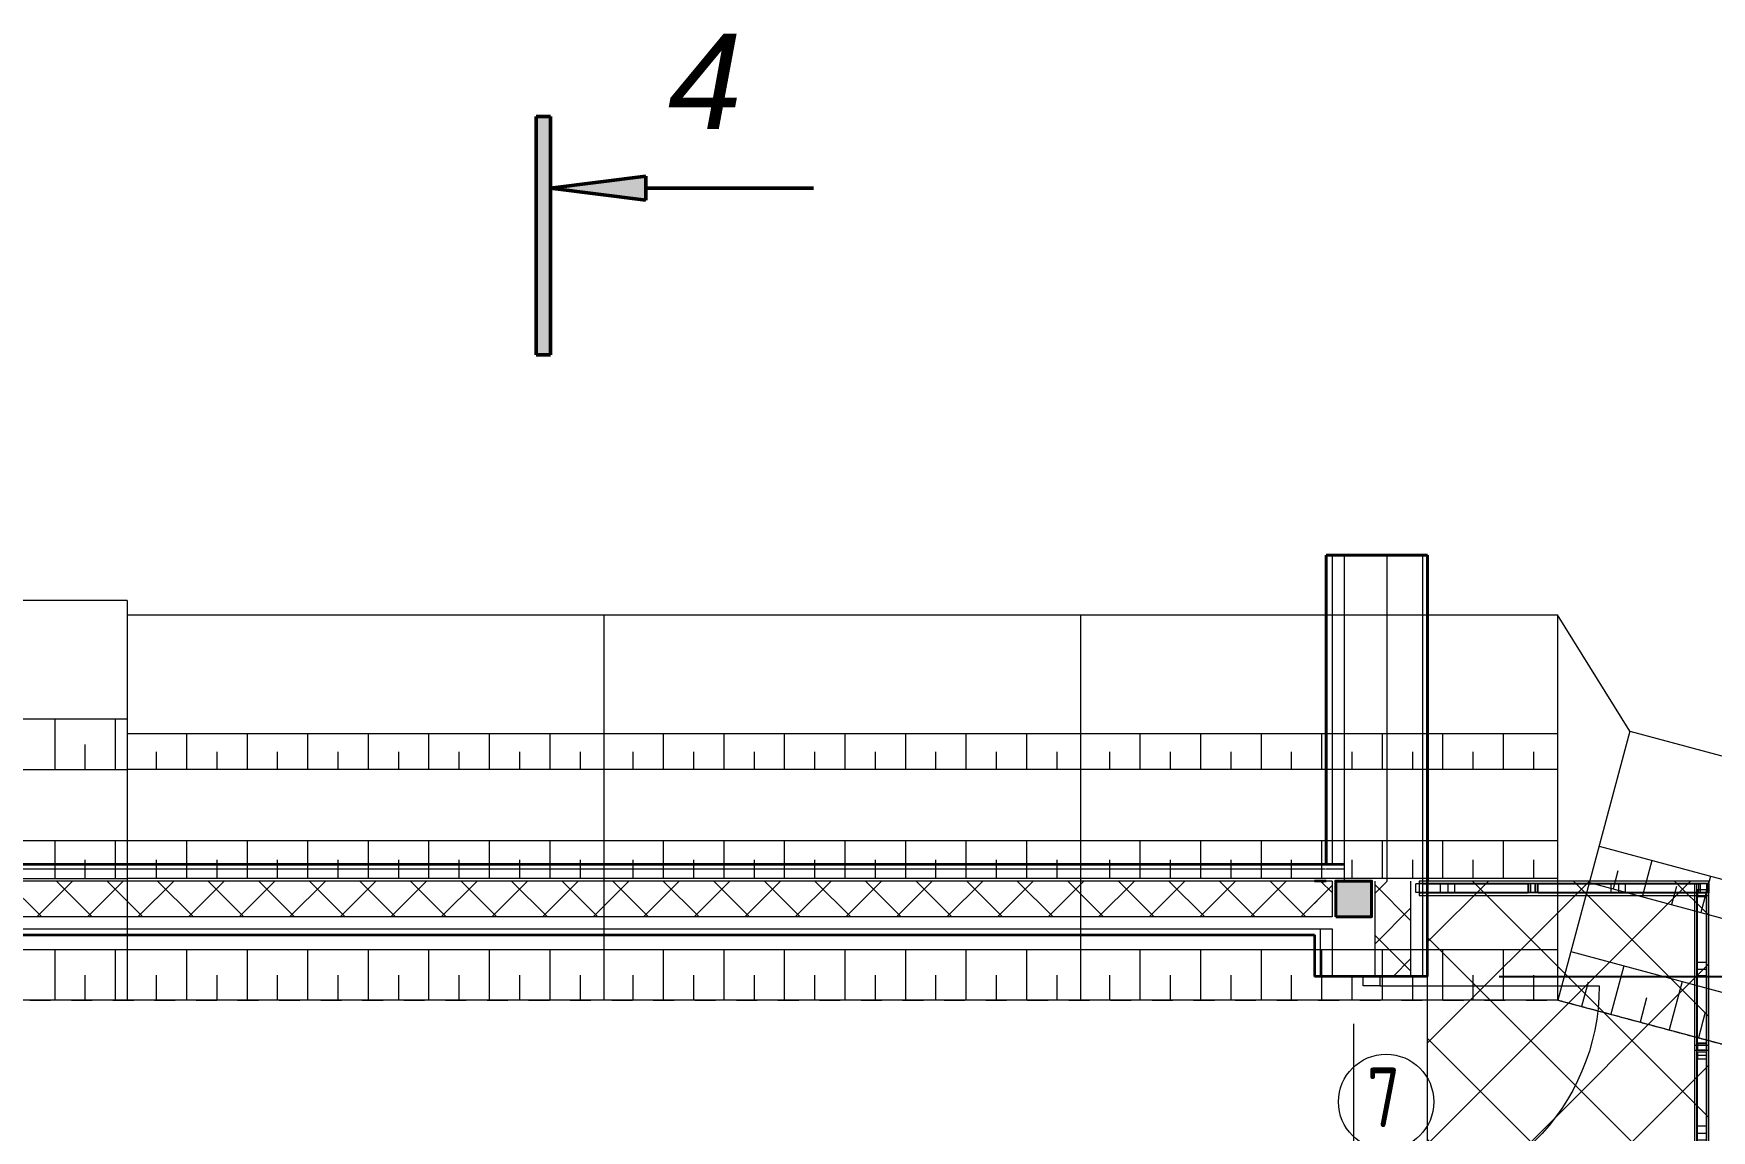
# Model space of a CAD drawing. Header units: millimetres. Extents: x -60256 to 201272, y 21388 to 77592.
# Drawn here: x 16841 to 23880, y 72809 to 77412 of the extents above; entities that cross this region are included whole.
import ezdxf
from ezdxf.enums import TextEntityAlignment as Align

# ---------------------------------------------------------------- set-up
doc = ezdxf.new("R2010")
doc.units = ezdxf.units.MM
doc.header["$MEASUREMENT"] = 0
doc.linetypes.add('DASHDOT', pattern=[0.05, 0.025, -0.0125, 0, -0.0125])
doc.linetypes.add('Double Dashed', pattern=[1797.222233, 1325, -211.666656, 63.333344, -197.222233])
for name, color, linetype in [('Двери ArchiCAD', 7, 'Continuous'), ('марки окон дверей', 7, 'Continuous'), ('оси', 7, 'Continuous'), ('отделка', 7, 'Continuous'), ('размеры внутр', 7, 'Continuous'), ('разрезы', 7, 'Continuous'), ('стены наруж', 7, 'Continuous'), ('чертеж', 7, 'Continuous')]:
    doc.layers.add(name, color=color, linetype=linetype)
for name, color, linetype, lineweight in [('Двери ArchiCAD_Ном._пера__97', 7, 'Continuous', 20), ('Двери ArchiCAD_Ном._пера__98', 7, 'Continuous', 35), ('марки окон дверей_Ном._пера__96', 7, 'Continuous', 13), ('оси_Ном._пера__96', 7, 'Continuous', 13), ('отделка_Ном._пера__94', 252, 'Continuous', 13), ('отделка_Ном._пера__99', 7, 'Continuous', 40), ('площади_Ном._пера__96', 7, 'Continuous', 13), ('подп стены Инжзащита_Ном._пера__250', 153, 'Continuous', 13), ('разрезы_Ном._пера__100', 7, 'Continuous', 50), ('разрезы_Ном._пера__97', 7, 'Continuous', 20), ('стены наруж_Ном._пера__1', 7, 'Continuous', 25), ('стены наруж_Ном._пера__96', 7, 'Continuous', 13), ('стены наруж_Ном._пера__97', 7, 'Continuous', 20), ('стены наруж_Ном._пера__98', 7, 'Continuous', 35), ('стены наруж_Ном._пера__99', 7, 'Continuous', 40), ('чертеж_Ном._пера__96', 7, 'Continuous', 13)]:
    doc.layers.add(name, color=color, linetype=linetype, lineweight=lineweight)
doc.styles.add('СГЕНЕРИР_СТИЛЬ_3', font='gost_2_304-81_type.ttf')
doc.styles.add('СГЕНЕРИР_СТИЛЬ_5', font='CS_Gost2304.shx')
doc.styles.add('СГЕНЕРИР_СТИЛЬ_7', font='ariali.ttf')
doc.dimstyles.new('СГЕНЕРИР_СТИЛЬ__15', dxfattribs={"dimtxt": 270.000005, "dimasz": 95, "dimexe": 0.18, "dimexo": 300, "dimgap": 0.09, "dimtad": 1, "dimdec": 0, "dimzin": 0, "dimdsep": 46, "dimtxsty": 'СГЕНЕРИР_СТИЛЬ_3', "dimblk": 'ARROWHEAD_6', "dimblk1": 'ARROWHEAD_6', "dimblk2": 'ARROWHEAD_6', "dimcen": 0.09, "dimclrd": 7, "dimclre": 7, "dimclrt": 98, "dimadec": 0, "dimazin": 0, "dimtfac": 1, "dimtdec": 4, "dimtmove": 2, "dimatfit": 3, "dimfxl": 1, "dimtolj": 1, "dimtzin": 0, "dimarcsym": 0})
pattern_1 = [(45, (0, 0), (-106.06602, 106.06602), []), (135, (0, 0), (106.06602, 106.06602), [])]

# ---------------------------------------------------------------- blocks, each defined once
blk = doc.blocks.new('Дверь 16_18')
at = {"layer": 'Двери ArchiCAD_Ном._пера__97', "linetype": 'Continuous'}
for p, q in [((460, 0), (460, 920)), ((-500, 200), (500, 200)), ((-460, 0), (-500, 0)), ((-500, 0), (-500, -70)), ((-460, -70), (-460, 0)), ((500, 0), (460, 0)), ((460, 0), (460, -70)), ((500, -70), (500, 0)), ((-500, -70), (-460, -70)), ((460, -70), (500, -70))]:
    blk.add_line(p, q, dxfattribs=at)
blk.add_arc((460, 0), 920, 90, 180, dxfattribs=at)
at = {"layer": 'Двери ArchiCAD_Ном._пера__98', "linetype": 'Continuous'}
for p, q in [((-500, 0), (-500, -20)), ((500, 0), (500, -20)), ((-500, -20), (-500, -70)), ((500, -20), (500, -70))]:
    blk.add_line(p, q, dxfattribs=at)
blk = doc.blocks.new('Стена_55_1', base_point=(22379, 73855.7))
at = {"layer": 'стены наруж_Ном._пера__96', "linetype": 'Continuous'}
h = blk.add_hatch(dxfattribs=at)
h.set_pattern_fill('УТЕПЛИТ_МЕЛКИЙ_0001', color=256, style=0, pattern_type=2)
h.set_pattern_definition(pattern_1)
h.paths.add_polyline_path([(22214, 73855.7), (22214, 73705.7), (22239, 73705.7), (22239, 73855.7)])
h = blk.add_hatch(dxfattribs=at)
h.set_pattern_fill('УТЕПЛИТ_МЕЛКИЙ_0001', color=256, style=0, pattern_type=2)
h.set_pattern_definition(pattern_1)
h.paths.add_polyline_path([(22239, 73855.7), (22239, 73705.7), (22289, 73705.7), (22289, 73855.7)])
h = blk.add_hatch(dxfattribs=at)
h.set_pattern_fill('УТЕПЛИТ_МЕЛКИЙ_0001', color=256, style=0, pattern_type=2)
h.set_pattern_definition(pattern_1)
h.paths.add_polyline_path([(22619, 73855.7), (22469, 73855.7), (22469, 73455.7), (22489, 73455.7), (22619, 73455.7)])
h = blk.add_hatch(dxfattribs=at)
h.set_pattern_fill('УТЕПЛИТ_МЕЛКИЙ_0001', color=256, style=0, pattern_type=2)
h.set_pattern_definition(pattern_1)
h.paths.add_polyline_path([(22469, 71945.7), (22619, 71945.7), (22619, 72455.7), (22489, 72455.7), (22469, 72455.7)])
h = blk.add_hatch(dxfattribs=at)
h.set_pattern_fill('УТЕПЛИТ_МЕЛКИЙ_0001', color=256, style=0, pattern_type=2)
h.set_pattern_definition(pattern_1)
h.paths.add_polyline_path([(22619, 71855.7), (22619, 71945.7), (22469, 71945.7), (22469, 71855.7)])
at = {"layer": 'стены наруж_Ном._пера__1', "linetype": 'Continuous'}
for p, q in [((22239, 72095.7), (22214, 72095.7)), ((22289, 72095.7), (22239, 72095.7))]:
    blk.add_line(p, q, dxfattribs=at)
at = {"layer": 'стены наруж_Ном._пера__97', "linetype": 'Continuous'}
for p, q in [((22239, 73855.7), (22214, 73855.7)), ((22289, 73855.7), (22239, 73855.7)), ((22289, 73855.7), (22289, 73705.7)), ((22469, 73705.7), (22469, 73855.7)), ((22619, 73455.7), (22619, 73855.7)), ((22669, 73455.7), (22669, 73855.7)), ((22239, 73705.7), (22214, 73705.7)), ((22289, 73705.7), (22239, 73705.7)), ((22469, 73655.7), (22469, 73705.7)), ((22214, 73655.7), (22239, 73655.7)), ((22239, 73655.7), (22239, 73455.7)), ((22239, 73655.7), (22289, 73655.7)), ((22289, 73655.7), (22289, 73455.7)), ((22469, 73455.7), (22469, 73655.7)), ((22239, 72455.7), (22239, 72115.7)), ((22289, 72455.7), (22289, 71945.7)), ((22469, 71945.7), (22469, 72455.7)), ((22619, 71945.7), (22619, 72455.7)), ((22669, 71945.7), (22669, 72455.7)), ((22239, 71945.7), (22239, 71855.7)), ((22289, 71855.7), (22289, 71945.7)), ((22469, 71945.7), (22469, 71855.7)), ((22619, 71855.7), (22619, 71945.7)), ((22669, 71855.7), (22669, 71945.7))]:
    blk.add_line(p, q, dxfattribs=at)
at = {"layer": 'стены наруж_Ном._пера__98', "linetype": 'Continuous'}
for p, q in [((22239, 73455.7), (22214, 73455.7)), ((22289, 73455.7), (22239, 73455.7)), ((22419, 73455.7), (22289, 73455.7)), ((22469, 73455.7), (22419, 73455.7)), ((22489, 73455.7), (22469, 73455.7)), ((22619, 73455.7), (22489, 73455.7)), ((22669, 73455.7), (22619, 73455.7)), ((22689, 73455.7), (22669, 73455.7)), ((22239, 72455.7), (22214, 72455.7)), ((22289, 72455.7), (22239, 72455.7)), ((22419, 72455.7), (22289, 72455.7)), ((22469, 72455.7), (22419, 72455.7)), ((22489, 72455.7), (22469, 72455.7)), ((22619, 72455.7), (22489, 72455.7)), ((22669, 72455.7), (22619, 72455.7)), ((22689, 72455.7), (22669, 72455.7))]:
    blk.add_line(p, q, dxfattribs=at)
at = {"layer": 'стены наруж_Ном._пера__98', "linetype": 'Continuous', "flags": 128}
for points in [[(22264, 73855.7), (22214, 73855.7)], [(22689, 73455.7), (22689, 73855.7)], [(22214, 73630.7), (22214, 73455.7)], [(22214, 72455.7), (22214, 72115.7)], [(22689, 71855.7), (22689, 72455.7)]]:
    blk.add_lwpolyline(points, dxfattribs=at)
at = {"layer": 'стены наруж_Ном._пера__99', "linetype": 'Continuous'}
for p, q in [((22239, 72115.7), (22214, 72115.7)), ((22289, 72115.7), (22239, 72115.7))]:
    blk.add_line(p, q, dxfattribs=at)
at = {"layer": 'Двери ArchiCAD', "color": 44, "linetype": 'Continuous', "lineweight": 35, "xscale": -1, "zscale": 1000, "rotation": 270}
blk.add_blockref('Дверь 16_18', (22489, 72955.7), dxfattribs=at)
blk = doc.blocks.new('Стена_68_1', base_point=(16454, 73855.7))
at = {"layer": 'стены наруж_Ном._пера__96', "linetype": 'Continuous'}
h = blk.add_hatch(dxfattribs=at)
h.set_pattern_fill('УТЕПЛИТ_МЕЛКИЙ_0001', color=256, style=0, pattern_type=2)
h.set_pattern_definition(pattern_1)
h.paths.add_polyline_path([(22252.1, 73855.7), (16454, 73855.7), (16604, 73705.7), (22226.7, 73705.7)])
at = {"layer": 'стены наруж_Ном._пера__97', "linetype": 'Continuous'}
for p, q in [((22260.6, 73905.7), (16404, 73905.7)), ((22252.1, 73855.7), (16454, 73855.7)), ((22226.7, 73705.7), (16604, 73705.7)), ((16654, 73655.7), (22218.2, 73655.7))]:
    blk.add_line(p, q, dxfattribs=at)
at = {"layer": 'стены наруж_Ном._пера__98', "linetype": 'Continuous', "flags": 128}
for points in [[(22264, 73925.7), (16384, 73925.7)], [(16679, 73630.7), (22214, 73630.7)]]:
    blk.add_lwpolyline(points, dxfattribs=at)
blk = doc.blocks.new('Стена_69_1', base_point=(22379, 73855.7))
at = {"layer": 'стены наруж_Ном._пера__96', "linetype": 'Continuous'}
for p, q in [((22289, 75222.9), (22289, 73925.7)), ((22339, 75222.9), (22339, 73855.7)), ((22519, 73855.7), (22519, 75222.9)), ((22669, 73855.7), (22669, 75222.9))]:
    blk.add_line(p, q, dxfattribs=at)
at = {"layer": 'стены наруж_Ном._пера__97', "linetype": 'Continuous'}
for p, q in [((22289, 73905.7), (22264, 73905.7)), ((22339, 73905.7), (22289, 73905.7))]:
    blk.add_line(p, q, dxfattribs=at)
at = {"layer": 'стены наруж_Ном._пера__98', "linetype": 'Continuous'}
for p, q in [((22289, 73925.7), (22264, 73925.7)), ((22339, 73925.7), (22289, 73925.7))]:
    blk.add_line(p, q, dxfattribs=at)
at = {"layer": 'стены наруж_Ном._пера__99', "linetype": 'Continuous', "flags": 128}
for points in [[(22289, 75222.9), (22264, 75222.9)], [(22264, 75222.9), (22264, 73925.7)], [(22339, 75222.9), (22289, 75222.9)], [(22519, 75222.9), (22339, 75222.9)], [(22669, 75222.9), (22519, 75222.9)], [(22689, 75222.9), (22669, 75222.9)], [(22689, 73855.7), (22689, 75222.9)]]:
    blk.add_lwpolyline(points, dxfattribs=at)
blk = doc.blocks.new('Стандартный маркер сетки_13')
at = {"layer": 'оси_Ном._пера__96', "linetype": 'Double Dashed'}
blk.add_line((900, 0), (0, 0), dxfattribs=at)
at = {"layer": 'оси_Ном._пера__96', "style": 'СГЕНЕРИР_СТИЛЬ_3'}
blk.add_attdef('AC_MarkerText_1', text='', height=350, rotation=90, dxfattribs=at).set_placement((21973.1, -225.7), align=Align.BOTTOM_LEFT)
blk = doc.blocks.new('Огражден01')
at = {"layer": 'чертеж_Ном._пера__96', "linetype": 'Continuous'}
for p, q in [((0, 0), (0, 60)), ((0, 60), (695, 60)), ((40, 50), (0, 50)), ((0, 10), (40, 10)), ((695, 0), (0, 0)), ((25.9, 48), (25.9, 12)), ((25.9, 48), (54.1, 48)), ((25.9, 12), (54.1, 12)), ((695, 50), (40, 50)), ((40, 50), (40, 10)), ((40, 10), (695, 10)), ((665.9, 48), (54.1, 48)), ((54.1, 48), (54.1, 12)), ((54.1, 12), (665.9, 12)), ((329.2, 12), (329.2, 48)), ((357.5, 48), (357.5, 12)), ((385.8, 12), (385.8, 48)), ((665.9, 12), (665.9, 48)), ((665.9, 48), (694.1, 48)), ((665.9, 12), (694.1, 12)), ((666.7, 48), (666.7, 12)), ((694.1, 12), (694.1, 48)), ((694.1, 48), (695, 48)), ((695, 12), (694.1, 12)), ((695, 60), (695, 48)), ((695, 48), (695, 12)), ((695, 12), (695, 0))]:
    blk.add_line(p, q, dxfattribs=at)
blk = doc.blocks.new('Огражден02')
at = {"layer": 'чертеж_Ном._пера__96', "linetype": 'Continuous'}
for p, q in [((0, 0), (0, 60)), ((0, 60), (1145.1, 60)), ((1145.1, 0), (0, 0)), ((0.1, 50), (0.1, 10)), ((40.1, 50), (0.1, 50)), ((0.1, 10), (40.1, 10)), ((6, 48), (6, 12)), ((6, 48), (34.3, 48)), ((6, 12), (34.3, 12)), ((676.2, 48), (34.3, 48)), ((34.3, 48), (34.3, 12)), ((34.3, 12), (676.2, 12)), ((40.1, 50), (675.1, 50)), ((40.1, 10), (40.1, 50)), ((675.1, 10), (40.1, 10)), ((329.4, 12), (329.4, 48)), ((357.6, 48), (357.6, 12)), ((385.9, 12), (385.9, 48)), ((675.1, 50), (715.1, 50)), ((675.1, 10), (675.1, 50)), ((675.1, 10), (715.1, 10)), ((676.2, 12), (676.2, 48)), ((676.2, 48), (704.4, 48)), ((676.2, 12), (704.4, 12)), ((676.4, 48), (676.4, 12)), ((685.4, 48), (685.4, 12)), ((686.5, 12), (686.5, 48)), ((704.4, 12), (704.4, 48)), ((704.4, 48), (704.7, 48)), ((704.7, 12), (704.4, 12)), ((704.7, 48), (704.7, 12)), ((704.7, 48), (713.7, 48)), ((704.7, 12), (713.7, 12)), ((1131, 48), (713.7, 48)), ((713.7, 48), (713.7, 12)), ((713.7, 12), (1131, 12)), ((714.8, 12), (714.8, 48)), ((715.1, 10), (715.1, 50)), ((715.1, 50), (1145.1, 50)), ((1145.1, 10), (715.1, 10)), ((1004.4, 12), (1004.4, 48)), ((1032.6, 48), (1032.6, 12)), ((1060.9, 12), (1060.9, 48)), ((1131, 12), (1131, 48)), ((1131, 48), (1159.3, 48)), ((1131, 12), (1159.3, 12)), ((1145.1, 60), (1145.1, 0)), ((1159.3, 12), (1159.3, 48))]:
    blk.add_line(p, q, dxfattribs=at)
blk = doc.blocks.new('Номер помещения 16_13')
at = {"layer": 'марки окон дверей_Ном._пера__96', "linetype": 'Continuous'}
blk.add_circle((0, 0), 200, dxfattribs=at)
at = {"layer": 'марки окон дверей_Ном._пера__96', "insert": (-81.2, 19.4), "char_height": 250, "attachment_point": 4, "style": 'СГЕНЕРИР_СТИЛЬ_5'}
blk.add_mtext('{7}', dxfattribs=at)
blk = doc.blocks.new('ARROWHEAD_6')
at = {"color": 0, "linetype": 'Continuous', "lineweight": 0}
for p, q in [((0, 0), (-1, 0)), ((-0.5, -0.5), (0.5, 0.5))]:
    blk.add_line(p, q, dxfattribs=at)
blk = doc.blocks.new('*D987')
at = {"layer": 'Defpoints', "color": 0, "linetype": 'Continuous', "transparency": 16777216}
for p in [(22689, 73455.7), (25262.3, 73455.7), (22689, 72455.7)]:
    blk.add_point(p, dxfattribs=at)
at = {"layer": 'размеры внутр', "color": 7, "linetype": 'Continuous', "lineweight": -2, "transparency": 16777216}
for p, q in [((22989, 73455.7), (25262.5, 73455.7)), ((25262.3, 72550.7), (25262.3, 73360.7)), ((22989, 72455.7), (25262.5, 72455.7))]:
    blk.add_line(p, q, dxfattribs=at)
at = {"layer": 'размеры внутр', "color": 7, "linetype": 'Continuous', "lineweight": -2, "transparency": 16777216, "xscale": 95, "yscale": 95, "zscale": 95}
for p, rotation in [((25262.3, 73455.7), 90), ((25262.3, 72455.7), 270)]:
    blk.add_blockref('ARROWHEAD_6', p, dxfattribs=dict(at, rotation=rotation))
at = {"layer": 'размеры внутр', "color": 98, "linetype": 'Continuous', "transparency": 16777216, "insert": (25073.3, 72998.2), "char_height": 270, "attachment_point": 5, "rotation": 90, "style": 'СГЕНЕРИР_СТИЛЬ_3'}
blk.add_mtext('\\A1;1000', dxfattribs=at)
blk = doc.blocks.new('Плоскость сечения_4_1', base_point=(18979, 54611.4))
at = {"layer": 'разрезы_Ном._пера__100', "linetype": 'Continuous'}
for points in [[(19009, 77063.4), (18949, 77063.4), (18949, 76063.4), (19009, 76063.4)], [(19409, 76813.4), (19009, 76763.4), (19409, 76713.4)]]:
    blk.add_hatch(color=256, dxfattribs=at).paths.add_polyline_path(points)
for p, q in [((18949, 76063.4), (18949, 77063.4)), ((18949, 77063.4), (19009, 77063.4)), ((19009, 77063.4), (19009, 76063.4)), ((19009, 76763.4), (19409, 76813.4)), ((19409, 76813.4), (19409, 76713.4)), ((19409, 76713.4), (19009, 76763.4)), ((19409, 76763.4), (20112.5, 76763.4)), ((19009, 76063.4), (18949, 76063.4))]:
    blk.add_line(p, q, dxfattribs=at)
at = {"layer": 'разрезы_Ном._пера__97', "insert": (19812.5, 77212), "char_height": 400, "attachment_point": 6, "style": 'СГЕНЕРИР_СТИЛЬ_7'}
blk.add_mtext('{4}', dxfattribs=at)
blk = doc.blocks.new('Колонна_62_1', base_point=(22379, 73780.7))
at = {"layer": 'отделка_Ном._пера__94', "linetype": 'Continuous'}
blk.add_hatch(color=256, dxfattribs=at).paths.add_polyline_path([(22304, 73705.7), (22454, 73705.7), (22454, 73855.7), (22304, 73855.7)])
at = {"layer": 'отделка_Ном._пера__99', "linetype": 'Continuous', "flags": 128}
blk.add_lwpolyline([(22304, 73705.7), (22454, 73705.7), (22454, 73855.7), (22304, 73855.7)], close=True, dxfattribs=at)

msp = doc.modelspace()

# ---------------------------------------------------------------- hatches: boundary and pattern name
at = {"layer": 'площади_Ном._пера__96', "linetype": 'Continuous'}
h = msp.add_hatch(dxfattribs=at)
h.set_pattern_fill('СЕТКА_30X30__КОПИЯ__0001', color=256, style=0, pattern_type=2)
h.set_pattern_definition([(45, (0, 0), (-212.132, 212.132), []), (135, (0, 0), (212.132, 212.132), [])])
h.paths.add_polyline_path([(22688.99723, 73855.66051), (23868.99729, 73855.66051), (23868.99729, 63396.8793), (22681.23612, 63396.8793), (22681.23612, 72150.66051), (22688.99723, 72150.66051)])
at = {"layer": 'подп стены Инжзащита_Ном._пера__250', "linetype": 'Continuous'}
h = msp.add_hatch(dxfattribs=at)
h.set_pattern_fill('ANSI36_0001', color=256, style=0, pattern_type=2)
h.set_pattern_definition([(75, (-761330, 464080), (-81438, 309434), [396875, -79375, 0, -79375])])
h.paths.add_polyline_path([(23537.93294, 74484.36004), (23233.46245, 74972.90279), (23233.46245, 73356.37329), (23235.6898, 73356.37329)])

# ---------------------------------------------------------------- linework, layer by layer
for p, q in [((17233.46189, 75033.43651), (15233.46189, 75033.43651)), ((17233.46189, 75033.43651), (17233.46189, 73356.37283)), ((17233.46189, 74971.99096), (17233.46189, 73356.37306)), ((17233.46208, 74972.90272), (19233.46208, 74972.90272)), ((19233.46208, 74972.90272), (19233.46208, 73356.37306)), ((19233.46208, 74971.99104), (19233.46208, 73356.37314)), ((19233.46227, 74972.90279), (21233.46227, 74972.90279)), ((21233.46227, 74972.90279), (21233.46227, 73356.37314)), ((21233.46227, 74971.99104), (21233.46227, 73356.37314)), ((21233.46245, 74972.90279), (23233.46245, 74972.90279)), ((23233.46245, 74972.90279), (23233.46245, 73356.37314)), ((23537.93294, 74484.36004), (23233.46245, 74972.90279)), ((17233.46189, 74534.42983), (15233.46189, 74534.42983)), ((16929.49959, 74534.42983), (16929.49959, 74324.22136)), ((17183.49959, 74534.42983), (17183.49959, 74324.22136)), ((23537.93294, 74484.36004), (23235.6898, 73356.37329)), ((23537.93294, 74484.36004), (25469.78459, 73966.72195)), ((17056.49959, 74429.32559), (17056.49959, 74324.22136)), ((19233.46208, 74472.97342), (17233.46189, 74472.97342)), ((17482.19874, 74472.97342), (17482.19874, 74324.22158)), ((17736.19874, 74472.97342), (17736.19874, 74324.22158)), ((17990.19874, 74472.97342), (17990.19874, 74324.22158)), ((18244.19874, 74472.97342), (18244.19874, 74324.22158)), ((18498.19874, 74472.97342), (18498.19874, 74324.22158)), ((18752.19874, 74472.97342), (18752.19874, 74324.22158)), ((19006.19874, 74472.97342), (19006.19874, 74324.22158)), ((21233.46227, 74472.9735), (19233.46208, 74472.9735)), ((19482.19893, 74472.9735), (19482.19893, 74324.22166)), ((19736.19893, 74472.9735), (19736.19893, 74324.22166)), ((19990.19893, 74472.9735), (19990.19893, 74324.22166)), ((20244.19893, 74472.9735), (20244.19893, 74324.22166)), ((20498.19893, 74472.9735), (20498.19893, 74324.22166)), ((20752.19893, 74472.9735), (20752.19893, 74324.22166)), ((21006.19893, 74472.9735), (21006.19893, 74324.22166)), ((23233.46245, 74472.9735), (21233.46227, 74472.9735)), ((21482.19912, 74472.9735), (21482.19912, 74324.22166)), ((21736.19912, 74472.9735), (21736.19912, 74324.22166)), ((21990.19912, 74472.9735), (21990.19912, 74324.22166)), ((22244.19912, 74472.9735), (22244.19912, 74324.22166)), ((22498.19912, 74472.9735), (22498.19912, 74324.22166)), ((22752.19912, 74472.9735), (22752.19912, 74324.22166)), ((23006.19912, 74472.9735), (23006.19912, 74324.22166)), ((17355.19874, 74398.5975), (17355.19874, 74324.22158)), ((17609.19874, 74398.5975), (17609.19874, 74324.22158)), ((17863.19874, 74398.5975), (17863.19874, 74324.22158)), ((18117.19874, 74398.5975), (18117.19874, 74324.22158)), ((18371.19874, 74398.5975), (18371.19874, 74324.22158)), ((18625.19874, 74398.5975), (18625.19874, 74324.22158)), ((18879.19874, 74398.5975), (18879.19874, 74324.22158)), ((19133.19874, 74398.5975), (19133.19874, 74324.22158)), ((19355.19893, 74398.59758), (19355.19893, 74324.22166)), ((19609.19893, 74398.59758), (19609.19893, 74324.22166)), ((19863.19893, 74398.59758), (19863.19893, 74324.22166)), ((20117.19893, 74398.59758), (20117.19893, 74324.22166)), ((20371.19893, 74398.59758), (20371.19893, 74324.22166)), ((20625.19893, 74398.59758), (20625.19893, 74324.22166)), ((20879.19893, 74398.59758), (20879.19893, 74324.22166)), ((21133.19893, 74398.59758), (21133.19893, 74324.22166)), ((21355.19912, 74398.59758), (21355.19912, 74324.22166)), ((21609.19912, 74398.59758), (21609.19912, 74324.22166)), ((21863.19912, 74398.59758), (21863.19912, 74324.22166)), ((22117.19912, 74398.59758), (22117.19912, 74324.22166)), ((22371.19912, 74398.59758), (22371.19912, 74324.22166)), ((22625.19912, 74398.59758), (22625.19912, 74324.22166)), ((22879.19912, 74398.59758), (22879.19912, 74324.22166)), ((23133.19912, 74398.59758), (23133.19912, 74324.22166)), ((15233.46189, 74324.22136), (17233.46189, 74324.22136)), ((19233.46208, 74324.22158), (17233.46189, 74324.22158)), ((21233.46227, 74324.22166), (19233.46208, 74324.22166)), ((23233.46245, 74324.22166), (21233.46227, 74324.22166)), ((17233.46189, 74024.22136), (15233.46189, 74024.22136)), ((16929.49959, 74024.22136), (16929.49959, 73866.57045)), ((17183.49959, 74024.22136), (17183.49959, 73866.57045)), ((19233.46208, 74024.22158), (17233.46189, 74024.22158)), ((17482.19874, 74024.22158), (17482.19874, 73866.57068)), ((17736.19874, 74024.22158), (17736.19874, 73866.57068)), ((17990.19874, 74024.22158), (17990.19874, 73866.57068)), ((18244.19874, 74024.22158), (18244.19874, 73866.57068)), ((18498.19874, 74024.22158), (18498.19874, 73866.57068)), ((18752.19874, 74024.22158), (18752.19874, 73866.57068)), ((19006.19874, 74024.22158), (19006.19874, 73866.57068)), ((21233.46227, 74024.22166), (19233.46208, 74024.22166)), ((19482.19893, 74024.22166), (19482.19893, 73866.57075)), ((19736.19893, 74024.22166), (19736.19893, 73866.57075)), ((19990.19893, 74024.22166), (19990.19893, 73866.57075)), ((20244.19893, 74024.22166), (20244.19893, 73866.57075)), ((20498.19893, 74024.22166), (20498.19893, 73866.57075)), ((20752.19893, 74024.22166), (20752.19893, 73866.57075)), ((21006.19893, 74024.22166), (21006.19893, 73866.57075)), ((23233.46245, 74024.22166), (21233.46227, 74024.22166)), ((21482.19912, 74024.22166), (21482.19912, 73866.57075)), ((21736.19912, 74024.22166), (21736.19912, 73866.57075)), ((21990.19912, 74024.22166), (21990.19912, 73866.57075)), ((22244.19912, 74024.22166), (22244.19912, 73866.57075)), ((22498.19912, 74024.22166), (22498.19912, 73866.57075)), ((22752.19912, 74024.22166), (22752.19912, 73866.57075)), ((23006.19912, 74024.22166), (23006.19912, 73866.57075)), ((23408.54171, 74001.46543), (25340.39337, 73483.82734)), ((17056.49959, 73945.3959), (17056.49959, 73866.57045)), ((17355.19874, 73945.39613), (17355.19874, 73866.57068)), ((17609.19874, 73945.39613), (17609.19874, 73866.57068)), ((17863.19874, 73945.39613), (17863.19874, 73866.57068)), ((18117.19874, 73945.39613), (18117.19874, 73866.57068)), ((18371.19874, 73945.39613), (18371.19874, 73866.57068)), ((18625.19874, 73945.39613), (18625.19874, 73866.57068)), ((18879.19874, 73945.39613), (18879.19874, 73866.57068)), ((19133.19874, 73945.39613), (19133.19874, 73866.57068)), ((19355.19893, 73945.39621), (19355.19893, 73866.57075)), ((19609.19893, 73945.39621), (19609.19893, 73866.57075)), ((19863.19893, 73945.39621), (19863.19893, 73866.57075)), ((20117.19893, 73945.39621), (20117.19893, 73866.57075)), ((20371.19893, 73945.39621), (20371.19893, 73866.57075)), ((20625.19893, 73945.39621), (20625.19893, 73866.57075)), ((20879.19893, 73945.39621), (20879.19893, 73866.57075)), ((21133.19893, 73945.39621), (21133.19893, 73866.57075)), ((21355.19912, 73945.39621), (21355.19912, 73866.57075)), ((21609.19912, 73945.39621), (21609.19912, 73866.57075)), ((21863.19912, 73945.39621), (21863.19912, 73866.57075)), ((22117.19912, 73945.39621), (22117.19912, 73866.57075)), ((22371.19912, 73945.39621), (22371.19912, 73866.57075)), ((22625.19912, 73945.39621), (22625.19912, 73866.57075)), ((22879.19912, 73945.39621), (22879.19912, 73866.57075)), ((23133.19912, 73945.39621), (23133.19912, 73866.57075)), ((23630.29566, 73942.04664), (23589.4926, 73789.76755)), ((15233.46189, 73866.57045), (17233.46189, 73866.57045)), ((19233.46208, 73866.57068), (17233.46189, 73866.57068)), ((21233.46227, 73866.57075), (19233.46208, 73866.57075)), ((23233.46245, 73866.57075), (21233.46227, 73866.57075)), ((23367.73866, 73849.18635), (25299.59031, 73331.54825)), ((23487.22155, 73898.77711), (23466.82002, 73822.63757)), ((23875.64082, 73876.3066), (23834.83776, 73724.02752)), ((23732.56671, 73833.03708), (23712.16518, 73756.89754)), ((17233.46189, 73566.5813), (15233.46189, 73566.5813)), ((16929.49959, 73566.5813), (16929.49959, 73356.37283)), ((17183.49959, 73566.5813), (17183.49959, 73356.37283)), ((19233.46208, 73566.57068), (17233.46189, 73566.57068)), ((17482.19874, 73566.57068), (17482.19874, 73356.37306)), ((17736.19874, 73566.57068), (17736.19874, 73356.37306)), ((17990.19874, 73566.57068), (17990.19874, 73356.37306)), ((18244.19874, 73566.57068), (18244.19874, 73356.37306)), ((18498.19874, 73566.57068), (18498.19874, 73356.37306)), ((18752.19874, 73566.57068), (18752.19874, 73356.37306)), ((19006.19874, 73566.57068), (19006.19874, 73356.37306)), ((21233.46227, 73566.57075), (19233.46208, 73566.57075)), ((19482.19893, 73566.57075), (19482.19893, 73356.37314)), ((19736.19893, 73566.57075), (19736.19893, 73356.37314)), ((19990.19893, 73566.57075), (19990.19893, 73356.37314)), ((20244.19893, 73566.57075), (20244.19893, 73356.37314)), ((20498.19893, 73566.57075), (20498.19893, 73356.37314)), ((20752.19893, 73566.57075), (20752.19893, 73356.37314)), ((21006.19893, 73566.57075), (21006.19893, 73356.37314)), ((23233.46245, 73566.57075), (21233.46227, 73566.57075)), ((21482.19912, 73566.57075), (21482.19912, 73356.37314)), ((21736.19912, 73566.57075), (21736.19912, 73356.37314)), ((21990.19912, 73566.57075), (21990.19912, 73356.37314)), ((22244.19912, 73566.57075), (22244.19912, 73356.37314)), ((22498.19912, 73566.57075), (22498.19912, 73356.37314)), ((22752.19912, 73566.57075), (22752.19912, 73356.37314)), ((23006.19912, 73566.57075), (23006.19912, 73356.37314)), ((23290.09294, 73559.4086), (25221.9446, 73041.77051)), ((23511.84689, 73499.98981), (23457.44374, 73296.9545)), ((17056.49959, 73461.47707), (17056.49959, 73356.37283)), ((17355.19874, 73461.47187), (17355.19874, 73356.37306)), ((17609.19874, 73461.47187), (17609.19874, 73356.37306)), ((17863.19874, 73461.47187), (17863.19874, 73356.37306)), ((18117.19874, 73461.47187), (18117.19874, 73356.37306)), ((18371.19874, 73461.47187), (18371.19874, 73356.37306)), ((18625.19874, 73461.47187), (18625.19874, 73356.37306)), ((18879.19874, 73461.47187), (18879.19874, 73356.37306)), ((19133.19874, 73461.47187), (19133.19874, 73356.37306)), ((19355.19893, 73461.47195), (19355.19893, 73356.37314)), ((19609.19893, 73461.47195), (19609.19893, 73356.37314)), ((19863.19893, 73461.47195), (19863.19893, 73356.37314)), ((20117.19893, 73461.47195), (20117.19893, 73356.37314)), ((20371.19893, 73461.47195), (20371.19893, 73356.37314)), ((20625.19893, 73461.47195), (20625.19893, 73356.37314)), ((20879.19893, 73461.47195), (20879.19893, 73356.37314)), ((21133.19893, 73461.47195), (21133.19893, 73356.37314)), ((21355.19912, 73461.47195), (21355.19912, 73356.37314)), ((21609.19912, 73461.47195), (21609.19912, 73356.37314)), ((21863.19912, 73461.47195), (21863.19912, 73356.37314)), ((22117.19912, 73461.47195), (22117.19912, 73356.37314)), ((22371.19912, 73461.47195), (22371.19912, 73356.37314)), ((22625.19912, 73461.47195), (22625.19912, 73356.37314)), ((22879.19912, 73461.47195), (22879.19912, 73356.37314)), ((23133.19912, 73461.47195), (23133.19912, 73356.37314)), ((23361.97274, 73431.34217), (23334.77116, 73329.82452)), ((23757.19205, 73434.24977), (23702.7889, 73231.21446)), ((17233.46189, 73356.37283), (15233.46189, 73356.37283)), ((19233.46208, 73356.37306), (17233.46189, 73356.37306)), ((21233.46227, 73356.37314), (19233.46208, 73356.37314)), ((23233.46245, 73356.37314), (21233.46227, 73356.37314)), ((23235.6898, 73356.37329), (25167.54145, 72838.7352)), ((23607.3179, 73365.60213), (23580.11632, 73264.08448)), ((23852.66306, 73299.8621), (23825.46148, 73198.34444))]:
    msp.add_line(p, q, dxfattribs=at)
at = {"layer": 'подп стены Инжзащита_Ном._пера__250', "linetype": 'DASHDOT', "flags": 128}
msp.add_lwpolyline([(-48372.16526, 70591.09712), (-30374.63856, 70889.48015), (-22764.3102, 73356.37153), (23235.6898, 73356.37329), (29031.01932, 71802.61792), (33418.19691, 67709.61502), (35488.7603, 55884.12213)], dxfattribs=at)

# ---------------------------------------------------------------- block references
at = {"layer": 'марки окон дверей', "color": 102, "linetype": 'Continuous', "lineweight": 15, "zscale": 1000}
msp.add_blockref('Номер помещения 16_13', (22515.04353, 72929.17747), dxfattribs=at)
at = {"layer": 'оси', "color": 251, "linetype": 'Continuous', "lineweight": 13, "zscale": 1000, "rotation": 270}
msp.add_blockref('Стандартный маркер сетки_13', (22378.99723, 73257.10001), dxfattribs=at)
at = {"layer": 'отделка'}
msp.add_blockref('Колонна_62_1', (22378.99723, 73780.66051), dxfattribs=at)
at = {"layer": 'разрезы'}
msp.add_blockref('Плоскость сечения_4_1', (18978.99723, 54611.42601), dxfattribs=at)
at = {"layer": 'стены наруж'}
for name, p in [('Стена_69_1', (22378.99723, 73855.66051)), ('Стена_68_1', (16453.99723, 73855.66051)), ('Стена_55_1', (22378.99723, 73855.66051))]:
    msp.add_blockref(name, p, dxfattribs=at)
at = {"layer": 'чертеж', "linetype": 'Continuous', "xscale": -1.061005619202392, "zscale": 1000}
msp.add_blockref('Огражден02', (23868.99729, 73795.66051), dxfattribs=at)
at = {"layer": 'чертеж', "linetype": 'Continuous', "zscale": 1000, "rotation": 90}
for p, xscale in [((23868.99729, 73846.04327), -1.007617810184298), ((23868.99729, 73165.74889), -1.028776978417271)]:
    msp.add_blockref('Огражден01', p, dxfattribs=dict(at, xscale=xscale))

# ---------------------------------------------------------------- dimensions: what is measured, and where the dimension line sits
at = {"layer": 'размеры внутр', "linetype": 'Continuous'}
dim = msp.add_linear_dim(base=(25262.27475, 73455.66051), p1=(22688.99723, 72455.66051), p2=(22688.99723, 73455.66051), angle=90, dimstyle='СГЕНЕРИР_СТИЛЬ__15', dxfattribs=at)
dim.commit()
dim.dimension.update_dxf_attribs({"geometry": '*D987', "text_midpoint": (25073.27474, 72998.2193), "dimtype": 160, "text_rotation": 90})

doc.saveas('drawing.dxf')
